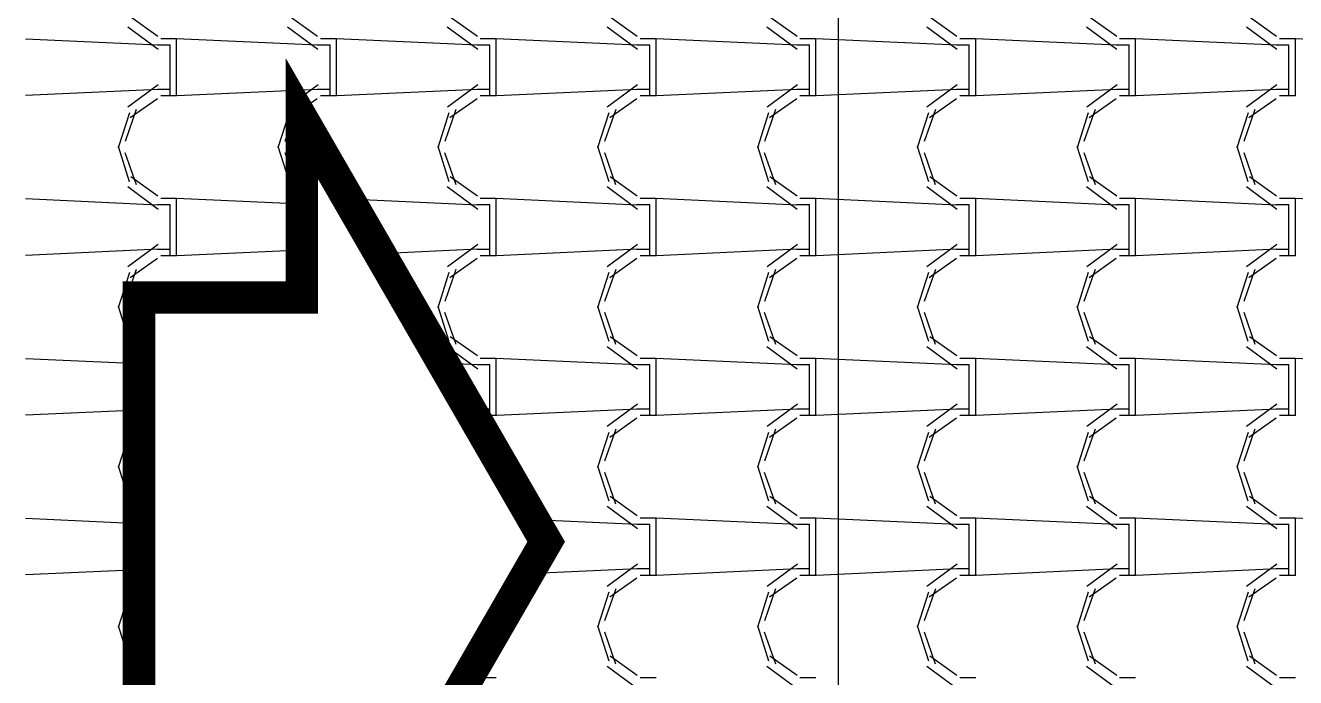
# Model space of a CAD drawing. Header units: millimetres. Extents: x -336 to -33, y -135 to 770.
# Drawn here: x -175.536 to -173.151, y 738.589 to 739.813 of the extents above; entities that cross this region are included whole.
import ezdxf

# ---------------------------------------------------------------- set-up
doc = ezdxf.new("R2010")
doc.units = ezdxf.units.MM
doc.header["$LTSCALE"] = 50
doc.header["$MEASUREMENT"] = 0
doc.layers.get('0').update_dxf_attribs({"linetype": 'CONTINUOUS'})
doc.layers.add('-HIDRO', color=8, linetype='CONTINUOUS')
doc.layers.add('AF', color=5, linetype='CONTINUOUS')

# ---------------------------------------------------------------- blocks, each defined once
blk = doc.blocks.new('Seta')
at = {"const_width": 2}
blk.add_lwpolyline([(10, 15), (10, 25.981), (25, 0), (10, -25.981), (10, -15), (0, -15), (0, 15)], close=True, dxfattribs=at)

msp = doc.modelspace()

# ---------------------------------------------------------------- linework, layer by layer
at = {"layer": '-HIDRO', "linetype": 'Continuous'}
for p, q in [((-175.338, 739.8291), (-175.287, 739.7931)), ((-175.038, 739.8291), (-174.987, 739.7931)), ((-174.738, 739.8291), (-174.687, 739.7931)), ((-174.438, 739.8291), (-174.387, 739.7931)), ((-174.138, 739.8291), (-174.087, 739.7931)), ((-173.838, 739.8291), (-173.787, 739.7931)), ((-173.538, 739.8291), (-173.487, 739.7931)), ((-173.238, 739.8291), (-173.187, 739.7931)), ((-175.2878, 739.7758), (-175.5356, 739.7871)), ((-175.3436, 739.8103), (-175.2866, 739.7683)), ((-175.2817, 739.7885), (-175.2517, 739.7885)), ((-174.9878, 739.7758), (-175.2518, 739.7878)), ((-175.2517, 739.6925), (-175.2517, 739.7885)), ((-175.0436, 739.8103), (-174.9866, 739.7683)), ((-174.9817, 739.7885), (-174.9517, 739.7885)), ((-174.6878, 739.7758), (-174.9518, 739.7878)), ((-174.9517, 739.6925), (-174.9517, 739.7885)), ((-174.7436, 739.8103), (-174.6866, 739.7683)), ((-174.6817, 739.7885), (-174.6517, 739.7885)), ((-174.3878, 739.7758), (-174.6518, 739.7878)), ((-174.6517, 739.6925), (-174.6517, 739.7885)), ((-174.4436, 739.8103), (-174.3866, 739.7683)), ((-174.3817, 739.7885), (-174.3517, 739.7885)), ((-174.0878, 739.7758), (-174.3518, 739.7878)), ((-174.3517, 739.6925), (-174.3517, 739.7885)), ((-174.1436, 739.8103), (-174.0866, 739.7683)), ((-174.0817, 739.7885), (-174.0517, 739.7885)), ((-173.7878, 739.7758), (-174.0518, 739.7878)), ((-174.0517, 739.6925), (-174.0517, 739.7885)), ((-173.8436, 739.8103), (-173.7866, 739.7683)), ((-173.7817, 739.7885), (-173.7517, 739.7885)), ((-173.4878, 739.7758), (-173.7518, 739.7878)), ((-173.7517, 739.6925), (-173.7517, 739.7885)), ((-173.5436, 739.8103), (-173.4866, 739.7683)), ((-173.4817, 739.7885), (-173.4517, 739.7885)), ((-173.1878, 739.7758), (-173.4518, 739.7878)), ((-173.4517, 739.6925), (-173.4517, 739.7885)), ((-173.2436, 739.8103), (-173.1866, 739.7683)), ((-173.1817, 739.7885), (-173.1517, 739.7885)), ((-172.8878, 739.7758), (-173.1518, 739.7878)), ((-173.1517, 739.6925), (-173.1517, 739.7885)), ((-175.2877, 739.7765), (-175.2637, 739.7765)), ((-175.2637, 739.6925), (-175.2637, 739.7765)), ((-174.9877, 739.7765), (-174.9637, 739.7765)), ((-174.9637, 739.6925), (-174.9637, 739.7765)), ((-174.6877, 739.7765), (-174.6637, 739.7765)), ((-174.6637, 739.6925), (-174.6637, 739.7765)), ((-174.3877, 739.7765), (-174.3637, 739.7765)), ((-174.3637, 739.6925), (-174.3637, 739.7765)), ((-174.0877, 739.7765), (-174.0637, 739.7765)), ((-174.0637, 739.6925), (-174.0637, 739.7765)), ((-173.7877, 739.7765), (-173.7637, 739.7765)), ((-173.7637, 739.6925), (-173.7637, 739.7765)), ((-173.4877, 739.7765), (-173.4637, 739.7765)), ((-173.4637, 739.6925), (-173.4637, 739.7765)), ((-173.1877, 739.7765), (-173.1637, 739.7765)), ((-173.1637, 739.6925), (-173.1637, 739.7765)), ((-175.2867, 739.6926), (-175.5356, 739.6812)), ((-175.2863, 739.7017), (-175.3433, 739.6597)), ((-175.2637, 739.6925), (-175.2877, 739.6925)), ((-175.2637, 739.6805), (-175.2637, 739.6925)), ((-175.2517, 739.6805), (-175.2517, 739.6925)), ((-174.9867, 739.6926), (-175.2507, 739.6806)), ((-174.9863, 739.7017), (-175.0433, 739.6597)), ((-174.9637, 739.6925), (-174.9877, 739.6925)), ((-174.9637, 739.6805), (-174.9637, 739.6925)), ((-174.9517, 739.6805), (-174.9517, 739.6925)), ((-174.6867, 739.6926), (-174.9507, 739.6806)), ((-174.6863, 739.7017), (-174.7433, 739.6597)), ((-174.6637, 739.6925), (-174.6877, 739.6925)), ((-174.6637, 739.6805), (-174.6637, 739.6925)), ((-174.6517, 739.6805), (-174.6517, 739.6925)), ((-174.3867, 739.6926), (-174.6507, 739.6806)), ((-174.3863, 739.7017), (-174.4433, 739.6597)), ((-174.3637, 739.6925), (-174.3877, 739.6925)), ((-174.3637, 739.6805), (-174.3637, 739.6925)), ((-174.3517, 739.6805), (-174.3517, 739.6925)), ((-174.0867, 739.6926), (-174.3507, 739.6806)), ((-174.0863, 739.7017), (-174.1433, 739.6597)), ((-174.0637, 739.6925), (-174.0877, 739.6925)), ((-174.0637, 739.6805), (-174.0637, 739.6925)), ((-174.0517, 739.6805), (-174.0517, 739.6925)), ((-173.7867, 739.6926), (-174.0507, 739.6806)), ((-173.7863, 739.7017), (-173.8433, 739.6597)), ((-173.7637, 739.6925), (-173.7877, 739.6925)), ((-173.7637, 739.6805), (-173.7637, 739.6925)), ((-173.7517, 739.6805), (-173.7517, 739.6925)), ((-173.4867, 739.6926), (-173.7507, 739.6806)), ((-173.4863, 739.7017), (-173.5433, 739.6597)), ((-173.4637, 739.6925), (-173.4877, 739.6925)), ((-173.4637, 739.6805), (-173.4637, 739.6925)), ((-173.4517, 739.6805), (-173.4517, 739.6925)), ((-173.1867, 739.6926), (-173.4507, 739.6806)), ((-173.1863, 739.7017), (-173.2433, 739.6597)), ((-173.1637, 739.6925), (-173.1877, 739.6925)), ((-173.1637, 739.6805), (-173.1637, 739.6925)), ((-173.1517, 739.6805), (-173.1517, 739.6925)), ((-175.2877, 739.6753), (-175.3387, 739.6393)), ((-175.2517, 739.6805), (-175.2817, 739.6805)), ((-174.9877, 739.6753), (-175.0387, 739.6393)), ((-174.9517, 739.6805), (-174.9817, 739.6805)), ((-174.6877, 739.6753), (-174.7387, 739.6393)), ((-174.6517, 739.6805), (-174.6817, 739.6805)), ((-174.3877, 739.6753), (-174.4387, 739.6393)), ((-174.3517, 739.6805), (-174.3817, 739.6805)), ((-174.0877, 739.6753), (-174.1387, 739.6393)), ((-174.0517, 739.6805), (-174.0817, 739.6805)), ((-173.7877, 739.6753), (-173.8387, 739.6393)), ((-173.7517, 739.6805), (-173.7817, 739.6805)), ((-173.4878, 739.6753), (-173.5388, 739.6393)), ((-173.4517, 739.6805), (-173.4817, 739.6805)), ((-173.1878, 739.6753), (-173.2388, 739.6393)), ((-173.1517, 739.6805), (-173.1817, 739.6805)), ((-175.3405, 739.6489), (-175.3615, 739.5829)), ((-175.3275, 739.6549), (-175.3485, 739.5949)), ((-175.0405, 739.6489), (-175.0615, 739.5829)), ((-175.0275, 739.6549), (-175.0485, 739.5949)), ((-174.7405, 739.6489), (-174.7615, 739.5829)), ((-174.7275, 739.6549), (-174.7485, 739.5949)), ((-174.4405, 739.6489), (-174.4615, 739.5829)), ((-174.4275, 739.6549), (-174.4485, 739.5949)), ((-174.1405, 739.6489), (-174.1615, 739.5829)), ((-174.1275, 739.6549), (-174.1485, 739.5949)), ((-173.8405, 739.6489), (-173.8615, 739.5829)), ((-173.8275, 739.6549), (-173.8485, 739.5949)), ((-173.5405, 739.6489), (-173.5615, 739.5829)), ((-173.5275, 739.6549), (-173.5485, 739.5949)), ((-173.2405, 739.6489), (-173.2615, 739.5829)), ((-173.2275, 739.6549), (-173.2485, 739.5949)), ((-175.3616, 739.5861), (-175.3406, 739.5201)), ((-175.3487, 739.5745), (-175.3277, 739.5145)), ((-175.0616, 739.5861), (-175.0406, 739.5201)), ((-175.0487, 739.5745), (-175.0277, 739.5145)), ((-174.7616, 739.5861), (-174.7406, 739.5201)), ((-174.7487, 739.5745), (-174.7277, 739.5145)), ((-174.4616, 739.5861), (-174.4406, 739.5201)), ((-174.4487, 739.5745), (-174.4277, 739.5145)), ((-174.1616, 739.5861), (-174.1406, 739.5201)), ((-174.1487, 739.5745), (-174.1277, 739.5145)), ((-173.8616, 739.5861), (-173.8406, 739.5201)), ((-173.8487, 739.5745), (-173.8277, 739.5145)), ((-173.5616, 739.5861), (-173.5406, 739.5201)), ((-173.5487, 739.5745), (-173.5277, 739.5145)), ((-173.2616, 739.5861), (-173.2406, 739.5201)), ((-173.2487, 739.5745), (-173.2277, 739.5145)), ((-175.338, 739.5291), (-175.287, 739.4931)), ((-175.038, 739.5291), (-175.0166, 739.514)), ((-174.738, 739.5291), (-174.687, 739.4931)), ((-174.438, 739.5291), (-174.387, 739.4931)), ((-174.138, 739.5291), (-174.087, 739.4931)), ((-173.838, 739.5291), (-173.787, 739.4931)), ((-173.538, 739.5291), (-173.487, 739.4931)), ((-173.238, 739.5291), (-173.187, 739.4931)), ((-175.3436, 739.5103), (-175.2866, 739.4683)), ((-175.0436, 739.5103), (-175.0166, 739.4904)), ((-174.7436, 739.5103), (-174.6866, 739.4683)), ((-174.4436, 739.5103), (-174.3866, 739.4683)), ((-174.1436, 739.5103), (-174.0866, 739.4683)), ((-173.8436, 739.5103), (-173.7866, 739.4683)), ((-173.5436, 739.5103), (-173.4866, 739.4683)), ((-173.2436, 739.5103), (-173.1866, 739.4683)), ((-175.2878, 739.4758), (-175.5356, 739.4871)), ((-175.2817, 739.4885), (-175.2517, 739.4885)), ((-175.0166, 739.4771), (-175.2518, 739.4878)), ((-175.2517, 739.3925), (-175.2517, 739.4885)), ((-174.6878, 739.4758), (-174.9294, 739.4868)), ((-174.6817, 739.4885), (-174.6517, 739.4885)), ((-174.3878, 739.4758), (-174.6518, 739.4878)), ((-174.6517, 739.3925), (-174.6517, 739.4885)), ((-174.3817, 739.4885), (-174.3517, 739.4885)), ((-174.0878, 739.4758), (-174.3518, 739.4878)), ((-174.3517, 739.3925), (-174.3517, 739.4885)), ((-174.0817, 739.4885), (-174.0517, 739.4885)), ((-173.7878, 739.4758), (-174.0518, 739.4878)), ((-174.0517, 739.3925), (-174.0517, 739.4885)), ((-173.7817, 739.4885), (-173.7517, 739.4885)), ((-173.4878, 739.4758), (-173.7518, 739.4878)), ((-173.7517, 739.3925), (-173.7517, 739.4885)), ((-173.4817, 739.4885), (-173.4517, 739.4885)), ((-173.1878, 739.4758), (-173.4518, 739.4878)), ((-173.4517, 739.3925), (-173.4517, 739.4885)), ((-173.1817, 739.4885), (-173.1517, 739.4885)), ((-172.8878, 739.4758), (-173.1518, 739.4878)), ((-173.1517, 739.3925), (-173.1517, 739.4885)), ((-175.2877, 739.4765), (-175.2637, 739.4765)), ((-175.2637, 739.3925), (-175.2637, 739.4765)), ((-174.6877, 739.4765), (-174.6637, 739.4765)), ((-174.6637, 739.3925), (-174.6637, 739.4765)), ((-174.3877, 739.4765), (-174.3637, 739.4765)), ((-174.3637, 739.3925), (-174.3637, 739.4765)), ((-174.0877, 739.4765), (-174.0637, 739.4765)), ((-174.0637, 739.3925), (-174.0637, 739.4765)), ((-173.7877, 739.4765), (-173.7637, 739.4765)), ((-173.7637, 739.3925), (-173.7637, 739.4765)), ((-173.4877, 739.4765), (-173.4637, 739.4765)), ((-173.4637, 739.3925), (-173.4637, 739.4765)), ((-173.1877, 739.4765), (-173.1637, 739.4765)), ((-173.1637, 739.3925), (-173.1637, 739.4765)), ((-175.2867, 739.3926), (-175.5356, 739.3812)), ((-175.2863, 739.4017), (-175.3433, 739.3597)), ((-175.2637, 739.3925), (-175.2877, 739.3925)), ((-175.2637, 739.3805), (-175.2637, 739.3925)), ((-175.2517, 739.3805), (-175.2517, 739.3925)), ((-175.0166, 739.3912), (-175.2507, 739.3806)), ((-174.6867, 739.3926), (-174.8701, 739.3842)), ((-174.6863, 739.4017), (-174.7433, 739.3597)), ((-174.6637, 739.3925), (-174.6877, 739.3925)), ((-174.6637, 739.3805), (-174.6637, 739.3925)), ((-174.6517, 739.3805), (-174.6517, 739.3925)), ((-174.3867, 739.3926), (-174.6507, 739.3806)), ((-174.3863, 739.4017), (-174.4433, 739.3597)), ((-174.3637, 739.3925), (-174.3877, 739.3925)), ((-174.3637, 739.3805), (-174.3637, 739.3925)), ((-174.3517, 739.3805), (-174.3517, 739.3925)), ((-174.0867, 739.3926), (-174.3507, 739.3806)), ((-174.0863, 739.4017), (-174.1433, 739.3597)), ((-174.0637, 739.3925), (-174.0877, 739.3925)), ((-174.0637, 739.3805), (-174.0637, 739.3925)), ((-174.0517, 739.3805), (-174.0517, 739.3925)), ((-173.7867, 739.3926), (-174.0507, 739.3806)), ((-173.7863, 739.4017), (-173.8433, 739.3597)), ((-173.7637, 739.3925), (-173.7877, 739.3925)), ((-173.7637, 739.3805), (-173.7637, 739.3925)), ((-173.7517, 739.3805), (-173.7517, 739.3925)), ((-173.4867, 739.3926), (-173.7507, 739.3806)), ((-173.4863, 739.4017), (-173.5433, 739.3597)), ((-173.4637, 739.3925), (-173.4877, 739.3925)), ((-173.4637, 739.3805), (-173.4637, 739.3925)), ((-173.4517, 739.3805), (-173.4517, 739.3925)), ((-173.1867, 739.3926), (-173.4507, 739.3806)), ((-173.1863, 739.4017), (-173.2433, 739.3597)), ((-173.1637, 739.3925), (-173.1877, 739.3925)), ((-173.1637, 739.3805), (-173.1637, 739.3925)), ((-173.1517, 739.3805), (-173.1517, 739.3925)), ((-175.2877, 739.3753), (-175.3387, 739.3393)), ((-175.2517, 739.3805), (-175.2817, 739.3805)), ((-175.0166, 739.3794), (-175.0433, 739.3597)), ((-174.6877, 739.3753), (-174.7387, 739.3393)), ((-174.6517, 739.3805), (-174.6817, 739.3805)), ((-174.3877, 739.3753), (-174.4387, 739.3393)), ((-174.3517, 739.3805), (-174.3817, 739.3805)), ((-174.0877, 739.3753), (-174.1387, 739.3393)), ((-174.0517, 739.3805), (-174.0817, 739.3805)), ((-173.7878, 739.3753), (-173.8388, 739.3393)), ((-173.7517, 739.3805), (-173.7817, 739.3805)), ((-173.4878, 739.3753), (-173.5388, 739.3393)), ((-173.4517, 739.3805), (-173.4817, 739.3805)), ((-173.1878, 739.3753), (-173.2388, 739.3393)), ((-173.1517, 739.3805), (-173.1817, 739.3805)), ((-175.3405, 739.3489), (-175.3615, 739.2829)), ((-175.3275, 739.3549), (-175.3485, 739.2949)), ((-175.0405, 739.3489), (-175.0553, 739.3022)), ((-175.0275, 739.3549), (-175.0459, 739.3022)), ((-175.0166, 739.3549), (-175.0387, 739.3393)), ((-174.7405, 739.3489), (-174.7615, 739.2829)), ((-174.7275, 739.3549), (-174.7485, 739.2949)), ((-174.4405, 739.3489), (-174.4615, 739.2829)), ((-174.4275, 739.3549), (-174.4485, 739.2949)), ((-174.1405, 739.3489), (-174.1615, 739.2829)), ((-174.1275, 739.3549), (-174.1485, 739.2949)), ((-173.8405, 739.3489), (-173.8615, 739.2829)), ((-173.8275, 739.3549), (-173.8485, 739.2949)), ((-173.5405, 739.3489), (-173.5615, 739.2829)), ((-173.5275, 739.3549), (-173.5485, 739.2949)), ((-173.2405, 739.3489), (-173.2615, 739.2829)), ((-173.2275, 739.3549), (-173.2485, 739.2949)), ((-175.3616, 739.2861), (-175.3406, 739.2201)), ((-175.3487, 739.2745), (-175.3277, 739.2145)), ((-174.7616, 739.2861), (-174.7406, 739.2201)), ((-174.7487, 739.2745), (-174.7277, 739.2145)), ((-174.4616, 739.2861), (-174.4406, 739.2201)), ((-174.4487, 739.2745), (-174.4277, 739.2145)), ((-174.1616, 739.2861), (-174.1406, 739.2201)), ((-174.1487, 739.2745), (-174.1277, 739.2145)), ((-173.8616, 739.2861), (-173.8406, 739.2201)), ((-173.8487, 739.2745), (-173.8277, 739.2145)), ((-173.5616, 739.2861), (-173.5406, 739.2201)), ((-173.5487, 739.2745), (-173.5277, 739.2145)), ((-173.2616, 739.2861), (-173.2406, 739.2201)), ((-173.2487, 739.2745), (-173.2277, 739.2145)), ((-175.338, 739.2291), (-175.3224, 739.2181)), ((-174.738, 739.2291), (-174.687, 739.1931)), ((-174.438, 739.2291), (-174.387, 739.1931)), ((-174.138, 739.2291), (-174.087, 739.1931)), ((-173.838, 739.2291), (-173.787, 739.1931)), ((-173.538, 739.2291), (-173.487, 739.1931)), ((-173.238, 739.2291), (-173.187, 739.1931)), ((-175.3436, 739.2103), (-175.3224, 739.1947)), ((-174.7436, 739.2103), (-174.6866, 739.1683)), ((-174.4436, 739.2103), (-174.3866, 739.1683)), ((-174.1436, 739.2103), (-174.0866, 739.1683)), ((-173.8436, 739.2103), (-173.7866, 739.1683)), ((-173.5436, 739.2103), (-173.4866, 739.1683)), ((-173.2436, 739.2103), (-173.1866, 739.1683)), ((-175.3224, 739.1774), (-175.5356, 739.1871)), ((-174.6878, 739.1758), (-174.7515, 739.1787)), ((-174.6877, 739.1765), (-174.6637, 739.1765)), ((-174.6817, 739.1885), (-174.6517, 739.1885)), ((-174.6637, 739.0925), (-174.6637, 739.1765)), ((-174.3878, 739.1758), (-174.6518, 739.1878)), ((-174.6517, 739.0925), (-174.6517, 739.1885)), ((-174.3877, 739.1765), (-174.3637, 739.1765)), ((-174.3817, 739.1885), (-174.3517, 739.1885)), ((-174.3637, 739.0925), (-174.3637, 739.1765)), ((-174.0878, 739.1758), (-174.3518, 739.1878)), ((-174.3517, 739.0925), (-174.3517, 739.1885)), ((-174.0877, 739.1765), (-174.0637, 739.1765)), ((-174.0817, 739.1885), (-174.0517, 739.1885)), ((-174.0637, 739.0925), (-174.0637, 739.1765)), ((-173.7878, 739.1758), (-174.0518, 739.1878)), ((-174.0517, 739.0925), (-174.0517, 739.1885)), ((-173.7877, 739.1765), (-173.7637, 739.1765)), ((-173.7817, 739.1885), (-173.7517, 739.1885)), ((-173.7637, 739.0925), (-173.7637, 739.1765)), ((-173.4878, 739.1758), (-173.7518, 739.1878)), ((-173.7517, 739.0925), (-173.7517, 739.1885)), ((-173.4877, 739.1765), (-173.4637, 739.1765)), ((-173.4817, 739.1885), (-173.4517, 739.1885)), ((-173.4637, 739.0925), (-173.4637, 739.1765)), ((-173.1878, 739.1758), (-173.4518, 739.1878)), ((-173.4517, 739.0925), (-173.4517, 739.1885)), ((-173.1877, 739.1765), (-173.1637, 739.1765)), ((-173.1817, 739.1885), (-173.1517, 739.1885)), ((-173.1637, 739.0925), (-173.1637, 739.1765)), ((-172.8878, 739.1758), (-173.1518, 739.1878)), ((-173.1517, 739.0925), (-173.1517, 739.1885)), ((-174.6863, 739.1017), (-174.7009, 739.091)), ((-174.3863, 739.1017), (-174.4433, 739.0597)), ((-174.0863, 739.1017), (-174.1433, 739.0597)), ((-173.7863, 739.1017), (-173.8433, 739.0597)), ((-173.4863, 739.1017), (-173.5433, 739.0597)), ((-173.1863, 739.1018), (-173.2433, 739.0598)), ((-175.3224, 739.0909), (-175.5356, 739.0812)), ((-175.3224, 739.0752), (-175.3433, 739.0597)), ((-174.6867, 739.0925), (-174.7014, 739.0919)), ((-174.6877, 739.0753), (-174.6906, 739.0733)), ((-174.6637, 739.0925), (-174.6877, 739.0925)), ((-174.6517, 739.0805), (-174.6817, 739.0805)), ((-174.6637, 739.0805), (-174.6637, 739.0925)), ((-174.6517, 739.0805), (-174.6517, 739.0925)), ((-174.3867, 739.0925), (-174.6507, 739.0805)), ((-174.3877, 739.0753), (-174.4387, 739.0393)), ((-174.3637, 739.0925), (-174.3877, 739.0925)), ((-174.3517, 739.0805), (-174.3817, 739.0805)), ((-174.3637, 739.0805), (-174.3637, 739.0925)), ((-174.3517, 739.0805), (-174.3517, 739.0925)), ((-174.0867, 739.0925), (-174.3507, 739.0805)), ((-174.0878, 739.0753), (-174.1388, 739.0393)), ((-174.0637, 739.0925), (-174.0877, 739.0925)), ((-174.0517, 739.0805), (-174.0817, 739.0805)), ((-174.0637, 739.0805), (-174.0637, 739.0925)), ((-174.0517, 739.0805), (-174.0517, 739.0925)), ((-173.7867, 739.0925), (-174.0507, 739.0805)), ((-173.7878, 739.0753), (-173.8388, 739.0393)), ((-173.7637, 739.0925), (-173.7877, 739.0925)), ((-173.7517, 739.0805), (-173.7817, 739.0805)), ((-173.7637, 739.0805), (-173.7637, 739.0925)), ((-173.7517, 739.0805), (-173.7517, 739.0925)), ((-173.4867, 739.0925), (-173.7507, 739.0805)), ((-173.4878, 739.0753), (-173.5388, 739.0393)), ((-173.4637, 739.0925), (-173.4877, 739.0925)), ((-173.4517, 739.0805), (-173.4817, 739.0805)), ((-173.4637, 739.0805), (-173.4637, 739.0925)), ((-173.4517, 739.0805), (-173.4517, 739.0925)), ((-173.1867, 739.0925), (-173.4507, 739.0805)), ((-173.1878, 739.0753), (-173.2388, 739.0393)), ((-173.1637, 739.0925), (-173.1877, 739.0925)), ((-173.1517, 739.0805), (-173.1817, 739.0805)), ((-173.1637, 739.0805), (-173.1637, 739.0925)), ((-173.1517, 739.0805), (-173.1517, 739.0925)), ((-175.3405, 739.0489), (-175.3615, 738.9829)), ((-175.3275, 739.0549), (-175.3485, 738.9949)), ((-175.3224, 739.0508), (-175.3387, 739.0393)), ((-174.4405, 739.0489), (-174.4615, 738.9829)), ((-174.4275, 739.0549), (-174.4485, 738.9949)), ((-174.1405, 739.0489), (-174.1615, 738.9829)), ((-174.1275, 739.0549), (-174.1485, 738.9949)), ((-173.8405, 739.0489), (-173.8615, 738.9829)), ((-173.8275, 739.0549), (-173.8485, 738.9949)), ((-173.5405, 739.0489), (-173.5615, 738.9829)), ((-173.5275, 739.0549), (-173.5485, 738.9949)), ((-173.2405, 739.0489), (-173.2615, 738.9829)), ((-173.2275, 739.0549), (-173.2485, 738.9949)), ((-175.3616, 738.9861), (-175.3406, 738.9201)), ((-174.4616, 738.9861), (-174.4406, 738.9201)), ((-174.1616, 738.9861), (-174.1406, 738.9201)), ((-173.8616, 738.9861), (-173.8406, 738.9201)), ((-173.5616, 738.9861), (-173.5406, 738.9201)), ((-173.2616, 738.9861), (-173.2406, 738.9201)), ((-175.3487, 738.9745), (-175.3277, 738.9145)), ((-174.4487, 738.9745), (-174.4277, 738.9145)), ((-174.1487, 738.9745), (-174.1277, 738.9145)), ((-173.8487, 738.9745), (-173.8277, 738.9145)), ((-173.5487, 738.9745), (-173.5277, 738.9145)), ((-173.2487, 738.9745), (-173.2277, 738.9145)), ((-175.338, 738.9291), (-175.3224, 738.9181)), ((-174.438, 738.9291), (-174.387, 738.8931)), ((-174.138, 738.9291), (-174.087, 738.8931)), ((-173.838, 738.9291), (-173.787, 738.8931)), ((-173.538, 738.9291), (-173.487, 738.8931)), ((-173.238, 738.9291), (-173.187, 738.8931)), ((-175.3436, 738.9103), (-175.3224, 738.8947)), ((-174.4436, 738.9103), (-174.3866, 738.8683)), ((-174.1436, 738.9103), (-174.0866, 738.8683)), ((-173.8436, 738.9103), (-173.7866, 738.8683)), ((-173.5436, 738.9103), (-173.4866, 738.8683)), ((-173.2436, 738.9103), (-173.1866, 738.8683)), ((-175.3224, 738.8774), (-175.5356, 738.8871)), ((-174.3878, 738.8758), (-174.5817, 738.8846)), ((-174.3817, 738.8885), (-174.3517, 738.8885)), ((-174.0878, 738.8758), (-174.3518, 738.8878)), ((-174.3517, 738.7925), (-174.3517, 738.8885)), ((-174.0817, 738.8885), (-174.0517, 738.8885)), ((-173.7878, 738.8758), (-174.0518, 738.8878)), ((-174.0517, 738.7925), (-174.0517, 738.8885)), ((-173.7817, 738.8885), (-173.7517, 738.8885)), ((-173.4878, 738.8758), (-173.7518, 738.8878)), ((-173.7517, 738.7925), (-173.7517, 738.8885)), ((-173.4817, 738.8885), (-173.4517, 738.8885)), ((-173.1878, 738.8758), (-173.4518, 738.8878)), ((-173.4517, 738.7925), (-173.4517, 738.8885)), ((-173.1817, 738.8885), (-173.1517, 738.8885)), ((-172.8878, 738.8758), (-173.1518, 738.8878)), ((-173.1517, 738.7925), (-173.1517, 738.8885)), ((-174.3877, 738.8765), (-174.3637, 738.8765)), ((-174.3637, 738.7925), (-174.3637, 738.8765)), ((-174.0877, 738.8765), (-174.0637, 738.8765)), ((-174.0637, 738.7925), (-174.0637, 738.8765)), ((-173.7877, 738.8765), (-173.7637, 738.8765)), ((-173.7637, 738.7925), (-173.7637, 738.8765)), ((-173.4877, 738.8765), (-173.4637, 738.8765)), ((-173.4637, 738.7925), (-173.4637, 738.8765)), ((-173.1877, 738.8765), (-173.1637, 738.8765)), ((-173.1637, 738.7925), (-173.1637, 738.8765)), ((-175.3224, 738.7909), (-175.5356, 738.7812)), ((-174.3867, 738.7925), (-174.5929, 738.7832)), ((-174.3863, 738.8017), (-174.4433, 738.7597)), ((-174.3637, 738.7925), (-174.3877, 738.7925)), ((-174.3637, 738.7805), (-174.3637, 738.7925)), ((-174.3517, 738.7805), (-174.3517, 738.7925)), ((-174.0867, 738.7925), (-174.3507, 738.7805)), ((-174.0863, 738.8017), (-174.1433, 738.7597)), ((-174.0637, 738.7925), (-174.0877, 738.7925)), ((-174.0637, 738.7805), (-174.0637, 738.7925)), ((-174.0517, 738.7805), (-174.0517, 738.7925)), ((-173.7867, 738.7925), (-174.0507, 738.7805)), ((-173.7863, 738.8017), (-173.8433, 738.7597)), ((-173.7637, 738.7925), (-173.7877, 738.7925)), ((-173.7637, 738.7805), (-173.7637, 738.7925)), ((-173.7517, 738.7805), (-173.7517, 738.7925)), ((-173.4867, 738.7925), (-173.7507, 738.7805)), ((-173.4863, 738.8018), (-173.5433, 738.7598)), ((-173.4637, 738.7925), (-173.4877, 738.7925)), ((-173.4637, 738.7805), (-173.4637, 738.7925)), ((-173.4517, 738.7805), (-173.4517, 738.7925)), ((-173.1867, 738.7925), (-173.4507, 738.7805)), ((-173.1863, 738.8018), (-173.2433, 738.7598)), ((-173.1637, 738.7925), (-173.1877, 738.7925)), ((-173.1637, 738.7805), (-173.1637, 738.7925)), ((-173.1517, 738.7805), (-173.1517, 738.7925)), ((-175.3224, 738.7752), (-175.3433, 738.7597)), ((-174.3878, 738.7753), (-174.4388, 738.7393)), ((-174.3517, 738.7805), (-174.3817, 738.7805)), ((-174.0878, 738.7753), (-174.1388, 738.7393)), ((-174.0517, 738.7805), (-174.0817, 738.7805)), ((-173.7878, 738.7753), (-173.8388, 738.7393)), ((-173.7517, 738.7805), (-173.7817, 738.7805)), ((-173.4878, 738.7753), (-173.5388, 738.7393)), ((-173.4517, 738.7805), (-173.4817, 738.7805)), ((-173.1878, 738.7753), (-173.2388, 738.7393)), ((-173.1517, 738.7805), (-173.1817, 738.7805)), ((-175.3405, 738.7489), (-175.3615, 738.6829)), ((-175.3275, 738.7549), (-175.3485, 738.6949)), ((-175.3224, 738.7508), (-175.3387, 738.7393)), ((-174.4405, 738.7489), (-174.4615, 738.6829)), ((-174.4275, 738.7549), (-174.4485, 738.6949)), ((-174.1405, 738.7489), (-174.1615, 738.6829)), ((-174.1275, 738.7549), (-174.1485, 738.6949)), ((-173.8405, 738.7489), (-173.8615, 738.6829)), ((-173.8275, 738.7549), (-173.8485, 738.6949)), ((-173.5405, 738.7489), (-173.5615, 738.6829)), ((-173.5275, 738.7549), (-173.5485, 738.6949)), ((-173.2405, 738.7489), (-173.2615, 738.6829)), ((-173.2275, 738.7549), (-173.2485, 738.6949)), ((-175.3616, 738.6861), (-175.3406, 738.6201)), ((-175.3487, 738.6745), (-175.3277, 738.6145)), ((-174.4616, 738.6861), (-174.4406, 738.6201)), ((-174.4487, 738.6745), (-174.4277, 738.6145)), ((-174.1616, 738.6861), (-174.1406, 738.6201)), ((-174.1487, 738.6745), (-174.1277, 738.6145)), ((-173.8616, 738.6861), (-173.8406, 738.6201)), ((-173.8487, 738.6745), (-173.8277, 738.6145)), ((-173.5616, 738.6861), (-173.5406, 738.6201)), ((-173.5487, 738.6745), (-173.5277, 738.6145)), ((-173.2616, 738.6861), (-173.2406, 738.6201)), ((-173.2487, 738.6745), (-173.2277, 738.6145)), ((-175.338, 738.6291), (-175.3224, 738.6181)), ((-174.438, 738.6291), (-174.387, 738.5931)), ((-174.138, 738.6291), (-174.087, 738.5931)), ((-173.838, 738.6291), (-173.787, 738.5931)), ((-173.538, 738.6291), (-173.487, 738.5931)), ((-173.238, 738.6291), (-173.187, 738.5931)), ((-175.3436, 738.6103), (-175.3224, 738.5947)), ((-174.6981, 738.6009), (-174.687, 738.5931)), ((-174.4436, 738.6103), (-174.3866, 738.5683)), ((-174.1436, 738.6103), (-174.0866, 738.5683)), ((-173.8436, 738.6103), (-173.7866, 738.5683)), ((-173.5436, 738.6103), (-173.4866, 738.5683)), ((-173.2436, 738.6103), (-173.1866, 738.5683)), ((-174.6817, 738.5885), (-174.6517, 738.5885)), ((-174.3817, 738.5885), (-174.3517, 738.5885)), ((-174.0817, 738.5885), (-174.0517, 738.5885)), ((-173.7817, 738.5885), (-173.7517, 738.5885)), ((-173.4817, 738.5885), (-173.4517, 738.5885)), ((-173.1817, 738.5885), (-173.1517, 738.5885))]:
    msp.add_line(p, q, dxfattribs=at)
at = {"layer": 'AF', "color": 5, "linetype": 'Continuous'}
msp.add_line((-174.0101, 743.1227), (-174.0101, 721.5216), dxfattribs=at)

# ---------------------------------------------------------------- block references
at = {"layer": '-HIDRO', "xscale": 0.03057599999997219, "yscale": 0.03057599999997219, "zscale": 0.03057599999997219}
msp.add_blockref('Seta', (-175.3224, 738.8436), dxfattribs=at)

doc.saveas('drawing.dxf')
